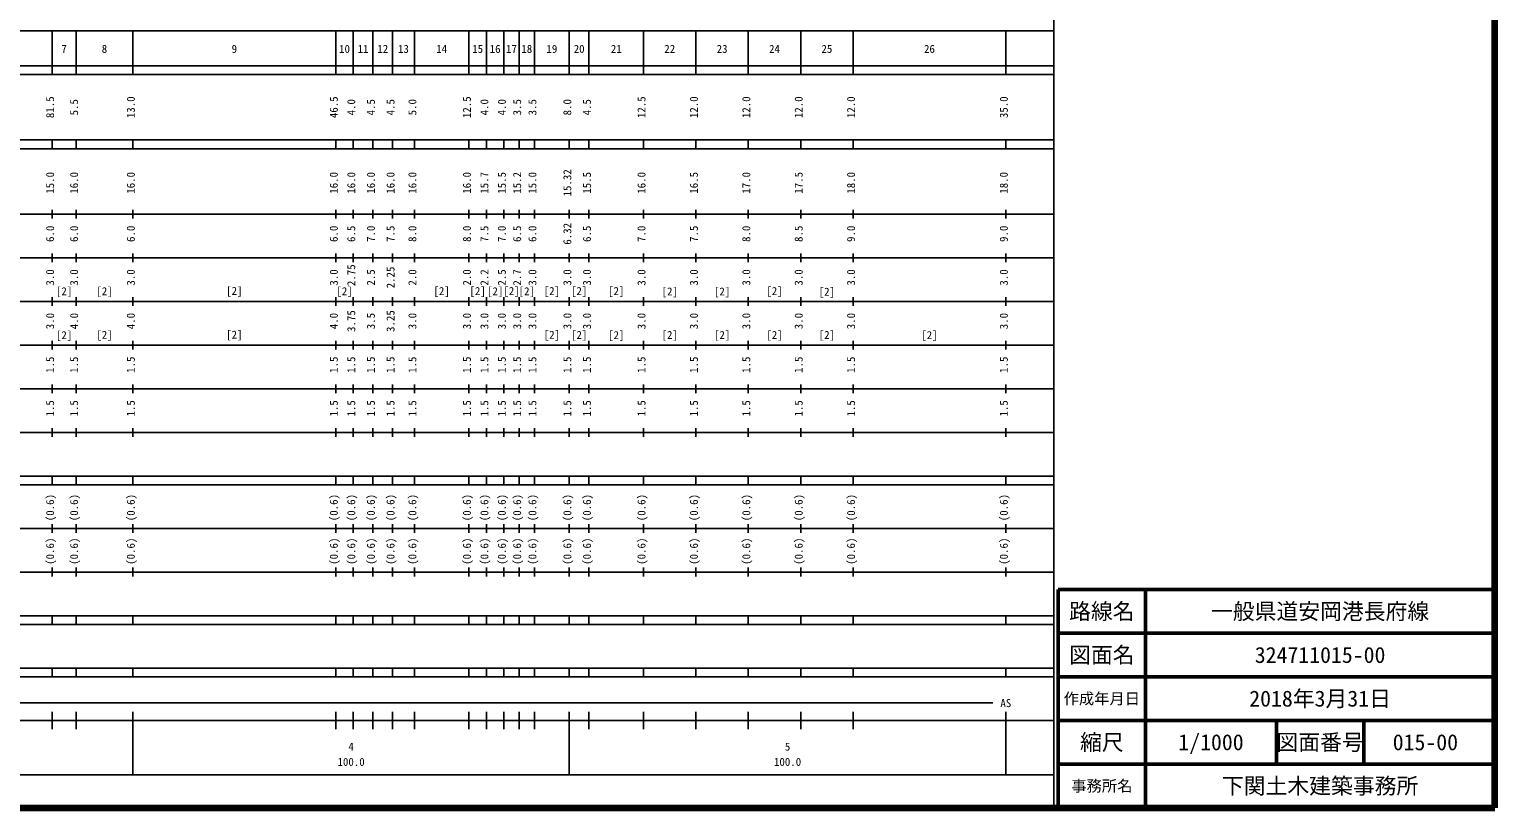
# Model space of a CAD drawing. Units: millimetres on the paper, enlarged 1000 times. Extents: x 40000 to 680000, y 20000 to 380000.
# Drawn here: x 344281 to 680000, y 20000 to 198357 of the extents above; entities that cross this region are included whole.
import ezdxf
from ezdxf.enums import TextEntityAlignment as Align

# ---------------------------------------------------------------- set-up
doc = ezdxf.new("R2010")
doc.units = ezdxf.units.MM
doc.header["$LTSCALE"] = 1000
for name, color, linetype, lineweight in [('M-TTL', 2, 'Continuous', 140), ('M-TTL-BAND', 7, 'Continuous', 25), ('M-TTL-FRAM', 2, 'Continuous', 50), ('M-TTL-LINE', 7, 'Continuous', 50)]:
    doc.layers.add(name, color=color, linetype=linetype, lineweight=lineweight)
doc.layers.add('M-TTL-TXT', color=7, linetype='Continuous')
doc.styles.add('ＭＳ ゴシック', font='')
doc.styles.get('ＭＳ ゴシック').set_extended_font_data('MS Gothic')

msp = doc.modelspace()

# ---------------------------------------------------------------- linework, layer by layer
at = {"layer": 'M-TTL'}
for p, q in [((680000, 20000), (680000, 380000)), ((40000, 20000), (680000, 20000))]:
    msp.add_line(p, q, dxfattribs=at)
at = {"layer": 'M-TTL-BAND'}
for p, q in [((579000, 20000), (579000, 370000)), ((68000, 198000), (579000, 198000)), ((349500, 188000), (349500, 198000)), ((355000, 188000), (355000, 198000)), ((368000, 188000), (368000, 198000)), ((414500, 188000), (414500, 198000)), ((418500, 188000), (418500, 198000)), ((423000, 188000), (423000, 198000)), ((427500, 188000), (427500, 198000)), ((432500, 188000), (432500, 198000)), ((445000, 188000), (445000, 198000)), ((449000, 188000), (449000, 198000)), ((453000, 188000), (453000, 198000)), ((456500, 188000), (456500, 198000)), ((460000, 188000), (460000, 198000)), ((468000, 188000), (468000, 198000)), ((472500, 188000), (472500, 198000)), ((485000, 188000), (485000, 198000)), ((497000, 188000), (497000, 198000)), ((509000, 188000), (509000, 198000)), ((521000, 188000), (521000, 198000)), ((533000, 188000), (533000, 198000)), ((568000, 188000), (568000, 198000)), ((40000, 190000), (579000, 190000)), ((40000, 188000), (579000, 188000)), ((40000, 173000), (579000, 173000)), ((349500, 171000), (349500, 173000)), ((355000, 171000), (355000, 173000)), ((368000, 171000), (368000, 173000)), ((414500, 171000), (414500, 173000)), ((418500, 171000), (418500, 173000)), ((423000, 171000), (423000, 173000)), ((427500, 171000), (427500, 173000)), ((432500, 171000), (432500, 173000)), ((445000, 171000), (445000, 173000)), ((449000, 171000), (449000, 173000)), ((453000, 171000), (453000, 173000)), ((456500, 171000), (456500, 173000)), ((460000, 171000), (460000, 173000)), ((468000, 171000), (468000, 173000)), ((472500, 171000), (472500, 173000)), ((485000, 171000), (485000, 173000)), ((497000, 171000), (497000, 173000)), ((509000, 171000), (509000, 173000)), ((521000, 171000), (521000, 173000)), ((533000, 171000), (533000, 173000)), ((568000, 171000), (568000, 173000)), ((40000, 171000), (579000, 171000)), ((40000, 156000), (579000, 156000)), ((349500, 155000), (349500, 157000)), ((355000, 155000), (355000, 157000)), ((368000, 155000), (368000, 157000)), ((414500, 155000), (414500, 157000)), ((418500, 155000), (418500, 157000)), ((423000, 155000), (423000, 157000)), ((427500, 155000), (427500, 157000)), ((432500, 155000), (432500, 157000)), ((445000, 155000), (445000, 157000)), ((449000, 155000), (449000, 157000)), ((453000, 155000), (453000, 157000)), ((456500, 155000), (456500, 157000)), ((460000, 155000), (460000, 157000)), ((468000, 155000), (468000, 157000)), ((472500, 155000), (472500, 157000)), ((485000, 155000), (485000, 157000)), ((497000, 155000), (497000, 157000)), ((509000, 155000), (509000, 157000)), ((521000, 155000), (521000, 157000)), ((533000, 155000), (533000, 157000)), ((568000, 155000), (568000, 157000)), ((46000, 146000), (579000, 146000)), ((349500, 145000), (349500, 147000)), ((355000, 145000), (355000, 147000)), ((368000, 145000), (368000, 147000)), ((414500, 145000), (414500, 147000)), ((418500, 145000), (418500, 147000)), ((423000, 145000), (423000, 147000)), ((427500, 145000), (427500, 147000)), ((432500, 145000), (432500, 147000)), ((445000, 145000), (445000, 147000)), ((449000, 145000), (449000, 147000)), ((453000, 145000), (453000, 147000)), ((456500, 145000), (456500, 147000)), ((460000, 145000), (460000, 147000)), ((468000, 145000), (468000, 147000)), ((472500, 145000), (472500, 147000)), ((485000, 145000), (485000, 147000)), ((497000, 145000), (497000, 147000)), ((509000, 145000), (509000, 147000)), ((521000, 145000), (521000, 147000)), ((533000, 145000), (533000, 147000)), ((568000, 145000), (568000, 147000)), ((52000, 136000), (579000, 136000)), ((349500, 135000), (349500, 137000)), ((355000, 135000), (355000, 137000)), ((368000, 135000), (368000, 137000)), ((414500, 135000), (414500, 137000)), ((418500, 135000), (418500, 137000)), ((423000, 135000), (423000, 137000)), ((427500, 135000), (427500, 137000)), ((432500, 135000), (432500, 137000)), ((445000, 135000), (445000, 137000)), ((449000, 135000), (449000, 137000)), ((453000, 135000), (453000, 137000)), ((456500, 135000), (456500, 137000)), ((460000, 135000), (460000, 137000)), ((468000, 135000), (468000, 137000)), ((472500, 135000), (472500, 137000)), ((485000, 135000), (485000, 137000)), ((497000, 135000), (497000, 137000)), ((509000, 135000), (509000, 137000)), ((521000, 135000), (521000, 137000)), ((533000, 135000), (533000, 137000)), ((568000, 135000), (568000, 137000)), ((46000, 126000), (579000, 126000)), ((349500, 125000), (349500, 127000)), ((355000, 125000), (355000, 127000)), ((368000, 125000), (368000, 127000)), ((414500, 125000), (414500, 127000)), ((418500, 125000), (418500, 127000)), ((423000, 125000), (423000, 127000)), ((427500, 125000), (427500, 127000)), ((432500, 125000), (432500, 127000)), ((445000, 125000), (445000, 127000)), ((449000, 125000), (449000, 127000)), ((453000, 125000), (453000, 127000)), ((456500, 125000), (456500, 127000)), ((460000, 125000), (460000, 127000)), ((468000, 125000), (468000, 127000)), ((472500, 125000), (472500, 127000)), ((485000, 125000), (485000, 127000)), ((497000, 125000), (497000, 127000)), ((509000, 125000), (509000, 127000)), ((521000, 125000), (521000, 127000)), ((533000, 125000), (533000, 127000)), ((568000, 125000), (568000, 127000)), ((52000, 116000), (579000, 116000)), ((349500, 115000), (349500, 117000)), ((355000, 115000), (355000, 117000)), ((368000, 115000), (368000, 117000)), ((414500, 115000), (414500, 117000)), ((418500, 115000), (418500, 117000)), ((423000, 115000), (423000, 117000)), ((427500, 115000), (427500, 117000)), ((432500, 115000), (432500, 117000)), ((445000, 115000), (445000, 117000)), ((449000, 115000), (449000, 117000)), ((453000, 115000), (453000, 117000)), ((456500, 115000), (456500, 117000)), ((460000, 115000), (460000, 117000)), ((468000, 115000), (468000, 117000)), ((472500, 115000), (472500, 117000)), ((485000, 115000), (485000, 117000)), ((497000, 115000), (497000, 117000)), ((509000, 115000), (509000, 117000)), ((521000, 115000), (521000, 117000)), ((533000, 115000), (533000, 117000)), ((568000, 115000), (568000, 117000)), ((46000, 106000), (579000, 106000)), ((349500, 105000), (349500, 107000)), ((355000, 105000), (355000, 107000)), ((368000, 105000), (368000, 107000)), ((414500, 105000), (414500, 107000)), ((418500, 105000), (418500, 107000)), ((423000, 105000), (423000, 107000)), ((427500, 105000), (427500, 107000)), ((432500, 105000), (432500, 107000)), ((445000, 105000), (445000, 107000)), ((449000, 105000), (449000, 107000)), ((453000, 105000), (453000, 107000)), ((456500, 105000), (456500, 107000)), ((460000, 105000), (460000, 107000)), ((468000, 105000), (468000, 107000)), ((472500, 105000), (472500, 107000)), ((485000, 105000), (485000, 107000)), ((497000, 105000), (497000, 107000)), ((509000, 105000), (509000, 107000)), ((521000, 105000), (521000, 107000)), ((533000, 105000), (533000, 107000)), ((568000, 105000), (568000, 107000)), ((40000, 96000), (579000, 96000)), ((349500, 94000), (349500, 96000)), ((355000, 94000), (355000, 96000)), ((368000, 94000), (368000, 96000)), ((414500, 94000), (414500, 96000)), ((418500, 94000), (418500, 96000)), ((423000, 94000), (423000, 96000)), ((427500, 94000), (427500, 96000)), ((432500, 94000), (432500, 96000)), ((445000, 94000), (445000, 96000)), ((449000, 94000), (449000, 96000)), ((453000, 94000), (453000, 96000)), ((456500, 94000), (456500, 96000)), ((460000, 94000), (460000, 96000)), ((468000, 94000), (468000, 96000)), ((472500, 94000), (472500, 96000)), ((485000, 94000), (485000, 96000)), ((497000, 94000), (497000, 96000)), ((509000, 94000), (509000, 96000)), ((521000, 94000), (521000, 96000)), ((533000, 94000), (533000, 96000)), ((568000, 94000), (568000, 96000)), ((40000, 94000), (579000, 94000)), ((49000, 84000), (579000, 84000)), ((349500, 83000), (349500, 85000)), ((355000, 83000), (355000, 85000)), ((368000, 83000), (368000, 85000)), ((414500, 83000), (414500, 85000)), ((418500, 83000), (418500, 85000)), ((423000, 83000), (423000, 85000)), ((427500, 83000), (427500, 85000)), ((432500, 83000), (432500, 85000)), ((445000, 83000), (445000, 85000)), ((449000, 83000), (449000, 85000)), ((453000, 83000), (453000, 85000)), ((456500, 83000), (456500, 85000)), ((460000, 83000), (460000, 85000)), ((468000, 83000), (468000, 85000)), ((472500, 83000), (472500, 85000)), ((485000, 83000), (485000, 85000)), ((497000, 83000), (497000, 85000)), ((509000, 83000), (509000, 85000)), ((521000, 83000), (521000, 85000)), ((533000, 83000), (533000, 85000)), ((568000, 83000), (568000, 85000)), ((40000, 74000), (579000, 74000)), ((349500, 73000), (349500, 75000)), ((355000, 73000), (355000, 75000)), ((368000, 73000), (368000, 75000)), ((414500, 73000), (414500, 75000)), ((418500, 73000), (418500, 75000)), ((423000, 73000), (423000, 75000)), ((427500, 73000), (427500, 75000)), ((432500, 73000), (432500, 75000)), ((445000, 73000), (445000, 75000)), ((449000, 73000), (449000, 75000)), ((453000, 73000), (453000, 75000)), ((456500, 73000), (456500, 75000)), ((460000, 73000), (460000, 75000)), ((468000, 73000), (468000, 75000)), ((472500, 73000), (472500, 75000)), ((485000, 73000), (485000, 75000)), ((497000, 73000), (497000, 75000)), ((509000, 73000), (509000, 75000)), ((521000, 73000), (521000, 75000)), ((533000, 73000), (533000, 75000)), ((568000, 73000), (568000, 75000)), ((40000, 64000), (579000, 64000)), ((349500, 62000), (349500, 64000)), ((355000, 62000), (355000, 64000)), ((368000, 62000), (368000, 64000)), ((414500, 62000), (414500, 64000)), ((418500, 62000), (418500, 64000)), ((423000, 62000), (423000, 64000)), ((427500, 62000), (427500, 64000)), ((432500, 62000), (432500, 64000)), ((445000, 62000), (445000, 64000)), ((449000, 62000), (449000, 64000)), ((453000, 62000), (453000, 64000)), ((456500, 62000), (456500, 64000)), ((460000, 62000), (460000, 64000)), ((468000, 62000), (468000, 64000)), ((472500, 62000), (472500, 64000)), ((485000, 62000), (485000, 64000)), ((497000, 62000), (497000, 64000)), ((509000, 62000), (509000, 64000)), ((521000, 62000), (521000, 64000)), ((533000, 62000), (533000, 64000)), ((568000, 62000), (568000, 64000)), ((40000, 62000), (579000, 62000)), ((40000, 52000), (579000, 52000)), ((349500, 50000), (349500, 52000)), ((355000, 50000), (355000, 52000)), ((368000, 50000), (368000, 52000)), ((414500, 50000), (414500, 52000)), ((418500, 50000), (418500, 52000)), ((423000, 50000), (423000, 52000)), ((427500, 50000), (427500, 52000)), ((432500, 50000), (432500, 52000)), ((445000, 50000), (445000, 52000)), ((449000, 50000), (449000, 52000)), ((453000, 50000), (453000, 52000)), ((456500, 50000), (456500, 52000)), ((460000, 50000), (460000, 52000)), ((468000, 50000), (468000, 52000)), ((472500, 50000), (472500, 52000)), ((485000, 50000), (485000, 52000)), ((497000, 50000), (497000, 52000)), ((509000, 50000), (509000, 52000)), ((521000, 50000), (521000, 52000)), ((533000, 50000), (533000, 52000)), ((568000, 50000), (568000, 52000)), ((40000, 50000), (579000, 50000)), ((71000, 44000), (565000, 44000)), ((349500, 38000), (349500, 42000)), ((355000, 38000), (355000, 42000)), ((368000, 27500), (368000, 42000)), ((414500, 38000), (414500, 42000)), ((418500, 38000), (418500, 42000)), ((423000, 38000), (423000, 42000)), ((427500, 38000), (427500, 42000)), ((432500, 38000), (432500, 42000)), ((445000, 38000), (445000, 42000)), ((449000, 38000), (449000, 42000)), ((453000, 38000), (453000, 42000)), ((456500, 38000), (456500, 42000)), ((460000, 38000), (460000, 42000)), ((468000, 27500), (468000, 42000)), ((472500, 38000), (472500, 42000)), ((485000, 38000), (485000, 42000)), ((497000, 38000), (497000, 42000)), ((509000, 38000), (509000, 42000)), ((521000, 38000), (521000, 42000)), ((533000, 38000), (533000, 42000)), ((568000, 27500), (568000, 42000)), ((40000, 40000), (579000, 40000)), ((68000, 27500), (579000, 27500))]:
    msp.add_line(p, q, dxfattribs=at)
at = {"layer": 'M-TTL-FRAM'}
for p, q in [((680000, 70000), (580000, 70000)), ((580000, 70000), (580000, 20000))]:
    msp.add_line(p, q, dxfattribs=at)
at = {"layer": 'M-TTL-LINE'}
for p, q in [((600000, 70000), (600000, 20000)), ((680000, 60000), (580000, 60000)), ((680000, 50000), (580000, 50000)), ((680000, 40000), (580000, 40000)), ((630000, 40000), (630000, 30000)), ((650000, 40000), (650000, 30000)), ((680000, 30000), (580000, 30000))]:
    msp.add_line(p, q, dxfattribs=at)

# ---------------------------------------------------------------- texts
at = {"layer": 'M-TTL-BAND', "style": 'ＭＳ ゴシック'}
for s, p in [('7', (352250, 192405)), ('8', (361500, 192405)), ('9', (391250, 192405)), ('10', (416500, 192405)), ('11', (420750, 192405)), ('12', (425250, 192405)), ('13', (430000, 192405)), ('14', (438750, 192405)), ('15', (447000, 192405)), ('16', (451000, 192405)), ('17', (454750, 192405)), ('18', (458250, 192405)), ('19', (464000, 192405)), ('20', (470250, 192405)), ('21', (478750, 192405)), ('22', (491000, 192405)), ('23', (503000, 192405)), ('24', (515000, 192405)), ('25', (527000, 192405)), ('26', (550500, 192405)), ('[2]', (352250, 136878)), ('[2]', (361500, 136878)), ('[2]', (391250, 136962)), ('[2]', (416500, 136885)), ('[2]', (438750, 136925)), ('[2]', (447000, 136925)), ('[2]', (451000, 136874)), ('[2]', (454750, 136925)), ('[2]', (458250, 136874)), ('[2]', (464000, 136925)), ('[2]', (470250, 136925)), ('[2]', (478750, 136925)), ('[2]', (491000, 136822)), ('[2]', (503000, 136822)), ('[2]', (515000, 136925)), ('[2]', (527000, 136770)), ('[2]', (352250, 126808)), ('[2]', (361500, 126891)), ('[2]', (391250, 126931)), ('[2]', (464000, 126906)), ('[2]', (470250, 126865)), ('[2]', (478750, 126824)), ('[2]', (491000, 126865)), ('[2]', (503000, 126865)), ('[2]', (515000, 126865)), ('[2]', (527000, 126865)), ('[2]', (550500, 126824)), ('AS', (568000, 42500)), ('4', (418000, 32523)), ('5', (518000, 32523)), ('100.0', (418000, 29033)), ('100.0', (518000, 29033))]:
    msp.add_text(s, height=1833, dxfattribs=at).set_placement(p, align=Align.BOTTOM_CENTER)
for s, p in [('81.5', (350500, 180500)), ('5.5', (356000, 180500)), ('13.0', (369000, 180500)), ('46.5', (415500, 180500)), ('4.0', (419500, 180500)), ('4.5', (424000, 180500)), ('4.5', (428500, 180500)), ('5.0', (433500, 180500)), ('12.5', (446000, 180500)), ('4.0', (450000, 180500)), ('4.0', (454000, 180500)), ('3.5', (457500, 180500)), ('3.5', (461000, 180500)), ('8.0', (469000, 180500)), ('4.5', (473500, 180500)), ('12.5', (486000, 180500)), ('12.0', (498000, 180500)), ('12.0', (510000, 180500)), ('12.0', (522000, 180500)), ('12.0', (534000, 180500)), ('35.0', (569000, 180500)), ('15.0', (350500, 163174)), ('16.0', (356000, 163174)), ('16.0', (369000, 163174)), ('16.0', (415500, 163174)), ('16.0', (419500, 163174)), ('16.0', (424000, 163174)), ('16.0', (428500, 163174)), ('16.0', (433500, 163174)), ('16.0', (446000, 163174)), ('15.7', (450000, 163174)), ('15.5', (454000, 163174)), ('15.2', (457500, 163174)), ('15.0', (461000, 163174)), ('15.32', (469000, 163174)), ('15.5', (473500, 163174)), ('16.0', (486000, 163174)), ('16.5', (498000, 163174)), ('17.0', (510000, 163174)), ('17.5', (522000, 163174)), ('18.0', (534000, 163174)), ('18.0', (569000, 163174)), ('6.0', (350500, 151500)), ('6.0', (356000, 151500)), ('6.0', (369000, 151500)), ('6.0', (415500, 151500)), ('6.5', (419500, 151500)), ('7.0', (424000, 151500)), ('7.5', (428500, 151500)), ('8.0', (433500, 151500)), ('8.0', (446000, 151500)), ('7.5', (450000, 151500)), ('7.0', (454000, 151500)), ('6.5', (457500, 151500)), ('6.0', (461000, 151500)), ('6.32', (469000, 151500)), ('6.5', (473500, 151500)), ('7.0', (486000, 151500)), ('7.5', (498000, 151500)), ('8.0', (510000, 151500)), ('8.5', (522000, 151500)), ('9.0', (534000, 151500)), ('9.0', (569000, 151500)), ('3.0', (350500, 141500)), ('3.0', (356000, 141500)), ('3.0', (369000, 141500)), ('3.0', (415500, 141500)), ('2.75', (419500, 142010)), ('2.5', (424000, 141500)), ('2.25', (428500, 141500)), ('2.0', (433500, 141500)), ('2.0', (446000, 141500)), ('2.2', (450000, 141500)), ('2.5', (454000, 141500)), ('2.7', (457500, 141500)), ('3.0', (461000, 141500)), ('3.0', (469000, 141500)), ('3.0', (473500, 141500)), ('3.0', (486000, 141500)), ('3.0', (498000, 141500)), ('3.0', (510000, 141500)), ('3.0', (522000, 141500)), ('3.0', (534000, 141500)), ('3.0', (569000, 141500)), ('3.0', (350500, 131500)), ('4.0', (356000, 131500)), ('4.0', (369000, 131500)), ('4.0', (415500, 131500)), ('3.75', (419500, 131500)), ('3.5', (424000, 131500)), ('3.25', (428500, 131500)), ('3.0', (433500, 131500)), ('3.0', (446000, 131500)), ('3.0', (450000, 131500)), ('3.0', (454000, 131500)), ('3.0', (457500, 131500)), ('3.0', (461000, 131500)), ('3.0', (469000, 131500)), ('3.0', (473500, 131500)), ('3.0', (486000, 131500)), ('3.0', (498000, 131500)), ('3.0', (510000, 131500)), ('3.0', (522000, 131500)), ('3.0', (534000, 131500)), ('3.0', (569000, 131500)), ('1.5', (350500, 121500)), ('1.5', (356000, 121500)), ('1.5', (369000, 121500)), ('1.5', (415500, 121500)), ('1.5', (419500, 121500)), ('1.5', (424000, 121500)), ('1.5', (428500, 121500)), ('1.5', (433500, 121500)), ('1.5', (446000, 121500)), ('1.5', (450000, 121500)), ('1.5', (454000, 121500)), ('1.5', (457500, 121500)), ('1.5', (461000, 121500)), ('1.5', (469000, 121500)), ('1.5', (473500, 121500)), ('1.5', (486000, 121500)), ('1.5', (498000, 121500)), ('1.5', (510000, 121500)), ('1.5', (522000, 121500)), ('1.5', (534000, 121500)), ('1.5', (569000, 121500)), ('1.5', (350500, 111500)), ('1.5', (356000, 111500)), ('1.5', (369000, 111500)), ('1.5', (415500, 111500)), ('1.5', (419500, 111500)), ('1.5', (424000, 111500)), ('1.5', (428500, 111500)), ('1.5', (433500, 111500)), ('1.5', (446000, 111500)), ('1.5', (450000, 111500)), ('1.5', (454000, 111500)), ('1.5', (457500, 111500)), ('1.5', (461000, 111500)), ('1.5', (469000, 111500)), ('1.5', (473500, 111500)), ('1.5', (486000, 111500)), ('1.5', (498000, 111500)), ('1.5', (510000, 111500)), ('1.5', (522000, 111500)), ('1.5', (534000, 111500)), ('1.5', (569000, 111500)), ('(0.6)', (350500, 88764)), ('(0.6)', (356000, 88764)), ('(0.6)', (369000, 88764)), ('(0.6)', (415500, 88764)), ('(0.6)', (419500, 88764)), ('(0.6)', (424000, 88764)), ('(0.6)', (428500, 88764)), ('(0.6)', (433500, 88764)), ('(0.6)', (446000, 88764)), ('(0.6)', (450000, 88764)), ('(0.6)', (454000, 88764)), ('(0.6)', (457500, 88764)), ('(0.6)', (461000, 88764)), ('(0.6)', (469000, 88764)), ('(0.6)', (473500, 88764)), ('(0.6)', (486000, 88764)), ('(0.6)', (498000, 88764)), ('(0.6)', (510000, 88764)), ('(0.6)', (522000, 88764)), ('(0.6)', (534000, 88764)), ('(0.6)', (569000, 88764)), ('(0.6)', (350500, 78764)), ('(0.6)', (356000, 78764)), ('(0.6)', (369000, 78764)), ('(0.6)', (415500, 78764)), ('(0.6)', (419500, 78764)), ('(0.6)', (424000, 78764)), ('(0.6)', (428500, 78764)), ('(0.6)', (433500, 78764)), ('(0.6)', (446000, 78764)), ('(0.6)', (450000, 78764)), ('(0.6)', (454000, 78764)), ('(0.6)', (457500, 78764)), ('(0.6)', (461000, 78764)), ('(0.6)', (469000, 78764)), ('(0.6)', (473500, 78764)), ('(0.6)', (486000, 78764)), ('(0.6)', (498000, 78764)), ('(0.6)', (510000, 78764)), ('(0.6)', (522000, 78764)), ('(0.6)', (534000, 78764)), ('(0.6)', (569000, 78764))]:
    msp.add_text(s, height=1833, rotation=90, dxfattribs=at).set_placement(p, align=Align.BOTTOM_CENTER)
at = {"layer": 'M-TTL-TXT', "style": 'ＭＳ ゴシック'}
for s, height, p in [('路線名', 3666, (590000, 65000)), ('路線名', 3666, (590000, 65000)), ('一般県道安岡港長府線', 3666, (640000, 65000)), ('図面名', 3666, (590000, 55000)), ('図面名', 3666, (590000, 55000)), ('324711015-00', 3666, (640000, 55000)), ('2018年3月31日', 3666, (640000, 45000)), ('作成年月日', 2566, (590000, 45000)), ('作成年月日', 2566, (590000, 45000)), ('縮尺', 3666, (590000, 35000)), ('縮尺', 3666, (590000, 35000)), ('1/1000', 3666, (615000, 35000)), ('図面番号', 3666, (640000, 35000)), ('図面番号', 3666, (640000, 35000)), ('015-00', 3666, (664125, 35000)), ('下関土木建築事務所', 3666, (640000, 25000)), ('事務所名', 2566, (590000, 25000)), ('事務所名', 2566, (590000, 25000))]:
    msp.add_text(s, height=height, dxfattribs=at).set_placement(p, align=Align.MIDDLE_CENTER)

doc.saveas('drawing.dxf')
